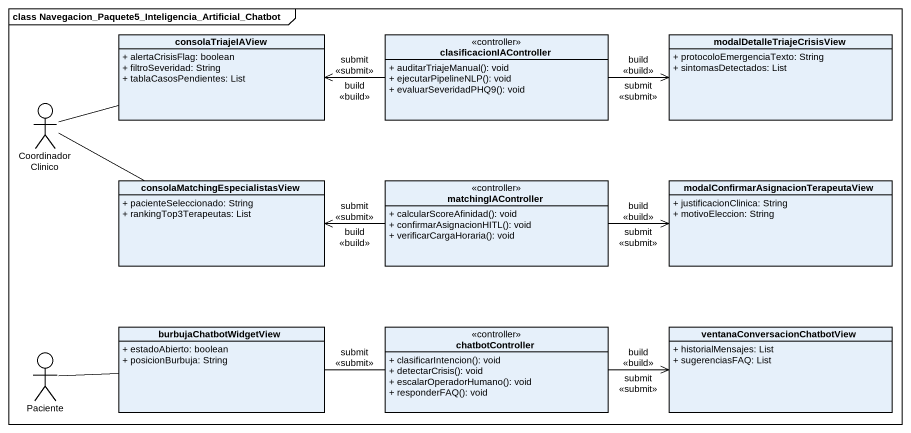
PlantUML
@startuml
mainframe class Navegacion_Paquete5_Inteligencia_Artificial_Chatbot
allowmixing
hide circle
hide empty members
skinparam classAttributeIconSize 0
class consolaTriajeIAView {
  + alertaCrisisFlag: boolean
  + filtroSeveridad: String
  + tablaCasosPendientes: List
}
class clasificacionIAController <<controller>> {
  + auditarTriajeManual(): void
  + ejecutarPipelineNLP(): void
  + evaluarSeveridadPHQ9(): void
}
class modalDetalleTriajeCrisisView {
  + protocoloEmergenciaTexto: String
  + sintomasDetectados: List
}
actor "Coordinador Clinico" as Coordinador_Clinico
class "consolaMatchingEspecialistasView" as consolaMatchingEspecialistas {
  + pacienteSeleccionado: String
  + rankingTop3Terapeutas: List
}
class matchingIAController <<controller>> {
  + calcularScoreAfinidad(): void
  + confirmarAsignacionHITL(): void
  + verificarCargaHoraria(): void
}
class "modalConfirmarAsignacionTerapeutaView" as modalConfirmarAsignacionTera {
  + justificacionClinica: String
  + motivoEleccion: String
}
actor Paciente
class burbujaChatbotWidgetView {
  + estadoAbierto: boolean
  + posicionBurbuja: String
}
class chatbotController <<controller>> {
  + clasificarIntencion(): void
  + detectarCrisis(): void
  + escalarOperadorHumano(): void
  + responderFAQ(): void
}
class "ventanaConversacionChatbotView" as ventanaConversacionChatbotVi {
  + historialMensajes: List
  + sugerenciasFAQ: List
}
consolaTriajeIAView -right- clasificacionIAController : submit\n<<submit>>
clasificacionIAController .left.> consolaTriajeIAView : build\n<<build>>
clasificacionIAController .right.> modalDetalleTriajeCrisisView : build\n<<build>>
modalDetalleTriajeCrisisView -left- clasificacionIAController : submit\n<<submit>>
Coordinador_Clinico -right- consolaTriajeIAView
Coordinador_Clinico -right- consolaMatchingEspecialistas
consolaMatchingEspecialistas -right- matchingIAController : submit\n<<submit>>
matchingIAController .left.> consolaMatchingEspecialistas : build\n<<build>>
matchingIAController .right.> modalConfirmarAsignacionTera : build\n<<build>>
modalConfirmarAsignacionTera -left- matchingIAController : submit\n<<submit>>
Paciente -right- burbujaChatbotWidgetView
burbujaChatbotWidgetView -right- chatbotController : submit\n<<submit>>
chatbotController .right.> ventanaConversacionChatbotVi : build\n<<build>>
ventanaConversacionChatbotVi -left- chatbotController : submit\n<<submit>>
@enduml
